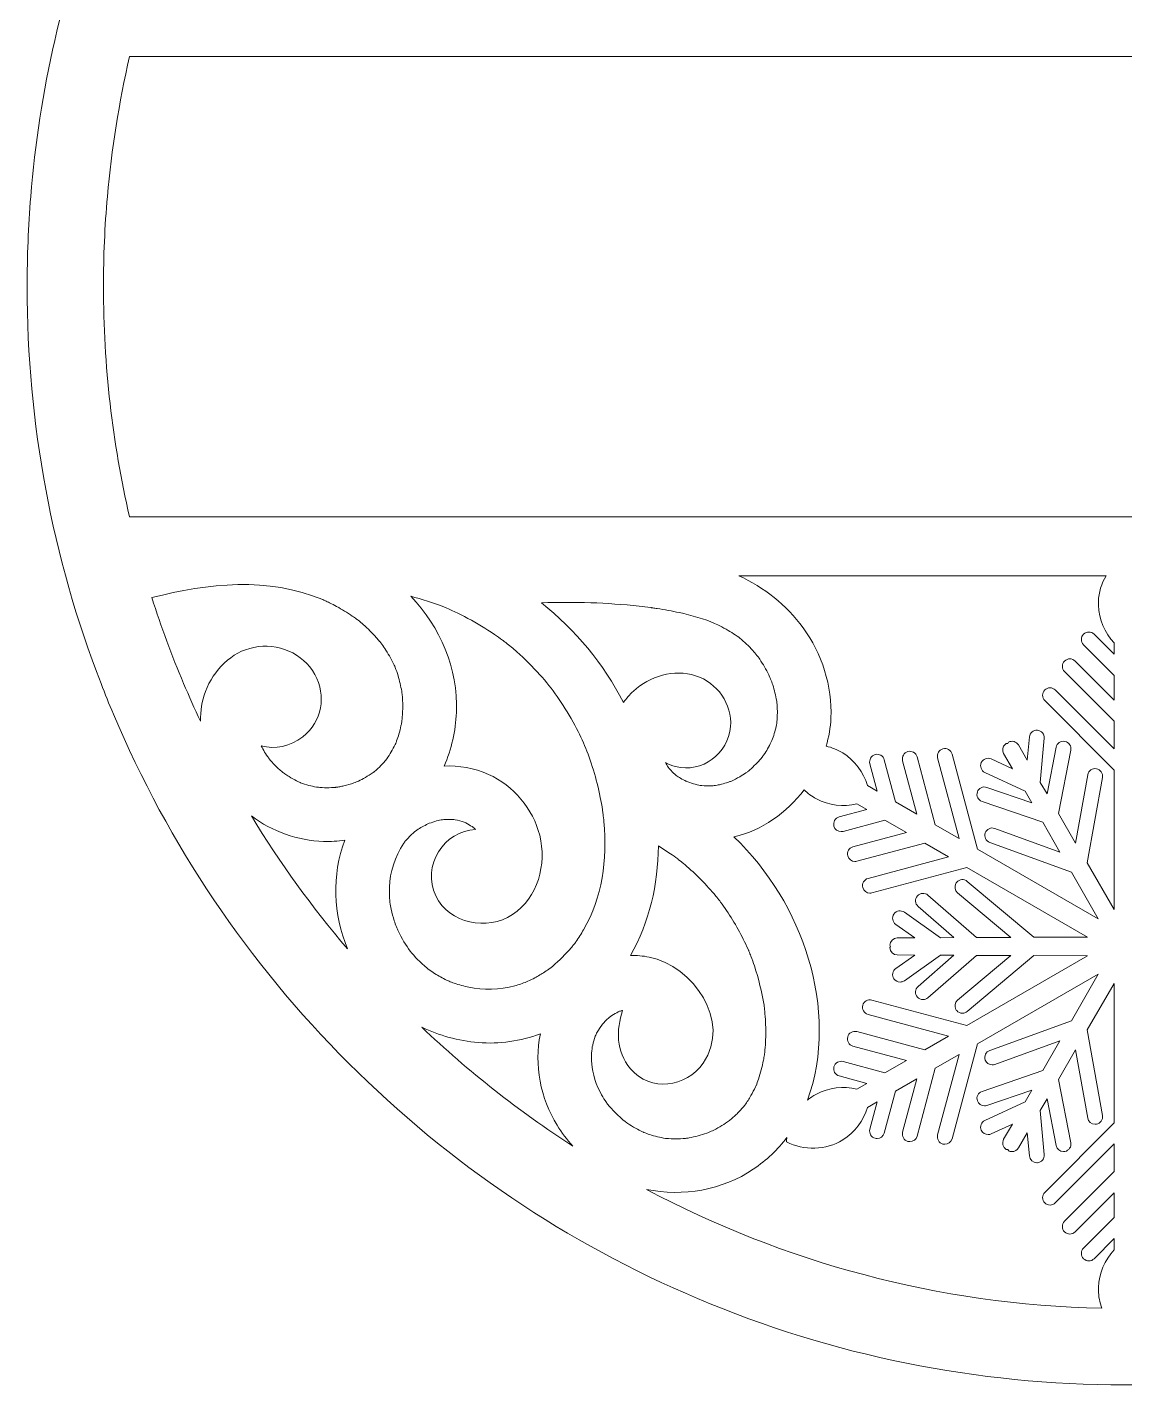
# Model space of a CAD drawing. Extents: x 686 to 834, y -420 to -218.
# Drawn here: x 685.6 to 760, y -420 to -328 of the extents above; entities that cross this region are included whole.
import ezdxf

# ---------------------------------------------------------------- set-up
doc = ezdxf.new("R2010")
doc.units = 0
doc.header["$MEASUREMENT"] = 0
doc.layers.add('Layer 1', color=7, linetype='Continuous', lineweight=0)

msp = doc.modelspace()

# ---------------------------------------------------------------- linework, layer by layer
at = {"layer": 'Layer 1'}
for points, knots in [([(834.198, -339.449), (833.622, -332.3), (832.027, -325.335), (829.434, -318.656), (829.165, -317.96), (828.884, -317.267), (828.592, -316.578), (827.313, -313.554), (825.846, -310.634), (824.195, -307.828), (823.716, -307.014), (823.222, -306.209), (822.713, -305.414), (821.444, -303.435), (820.081, -301.517), (818.626, -299.662), (822.792, -302.693), (829.454, -303.118), (832.538, -298.351), (833.004, -297.635), (832.378, -296.842), (831.641, -296.78), (826.961, -296.404), (824.298, -291.363), (823.151, -287.365), (821.705, -282.358), (821.176, -276.789), (817.512, -272.777), (815.919, -271.032), (813.965, -269.822), (811.838, -268.987), (814.557, -268.632), (817.213, -267.965), (819.702, -266.727), (824.34, -264.426), (828.213, -260.031), (828.415, -254.67), (828.644, -248.739), (824.646, -243.649), (820.036, -240.395), (815.05, -236.869), (809.154, -235.006), (803.96, -231.856), (801.463, -230.34), (799.356, -228.497), (797.409, -226.335), (795.699, -224.422), (793.974, -222.392), (791.687, -221.147), (786.576, -218.366), (780.666, -220.994), (777.314, -225.25), (775.457, -227.614), (774.22, -230.354), (773.135, -233.135), (771.911, -236.285), (770.764, -239.47), (769.589, -242.641), (769.38, -243.204), (769.171, -243.76), (768.963, -244.323), (768.511, -242.655), (767.19, -241.285), (765.451, -240.506), (764.026, -239.866), (762.42, -239.456), (760.883, -239.226), (760.59, -239.182), (760.294, -239.161), (760, -239.155), (759.706, -239.161), (759.41, -239.182), (759.117, -239.226), (757.58, -239.456), (755.974, -239.866), (754.549, -240.506), (752.81, -241.285), (751.489, -242.655), (751.037, -244.323), (750.829, -243.76), (750.62, -243.204), (750.411, -242.641), (749.236, -239.47), (748.089, -236.285), (746.865, -233.135), (745.78, -230.354), (744.543, -227.614), (742.686, -225.25), (739.334, -220.994), (733.424, -218.366), (728.313, -221.147), (726.026, -222.392), (724.301, -224.422), (722.591, -226.335), (720.644, -228.497), (718.537, -230.34), (716.04, -231.856), (710.846, -235.006), (704.95, -236.869), (699.964, -240.395), (695.354, -243.649), (691.356, -248.739), (691.585, -254.67), (691.787, -260.031), (695.66, -264.426), (700.298, -266.727), (702.787, -267.965), (705.443, -268.632), (708.162, -268.987), (706.035, -269.822), (704.081, -271.032), (702.488, -272.777), (698.824, -276.789), (698.295, -282.358), (696.849, -287.365), (695.702, -291.363), (693.039, -296.404), (688.359, -296.78), (687.622, -296.842), (686.996, -297.635), (687.462, -298.351), (690.546, -303.118), (697.208, -302.693), (701.374, -299.662), (699.919, -301.517), (698.556, -303.435), (697.287, -305.414), (696.778, -306.209), (696.284, -307.014), (695.805, -307.828), (694.154, -310.634), (692.687, -313.554), (691.408, -316.578), (691.116, -317.267), (690.835, -317.96), (690.566, -318.656), (687.973, -325.335), (686.378, -332.3), (685.802, -339.449), (685.639, -341.47), (685.556, -343.507), (685.556, -345.556), (685.556, -354.849), (687.24, -363.889), (690.566, -372.457), (690.835, -373.152), (691.116, -373.844), (691.408, -374.534), (695.156, -383.398), (700.524, -391.359), (707.36, -398.196), (714.196, -405.031), (722.157, -410.399), (731.022, -414.149), (740.202, -418.03), (749.951, -420), (760, -420), (770.049, -420), (779.798, -418.03), (788.978, -414.149), (797.843, -410.399), (805.804, -405.031), (812.64, -398.196), (819.476, -391.359), (824.844, -383.398), (828.592, -374.534), (828.884, -373.844), (829.165, -373.152), (829.434, -372.457), (832.76, -363.889), (834.444, -354.849), (834.444, -345.556), (834.444, -343.507), (834.361, -341.47), (834.198, -339.449)], [0, 0, 0, 0, 1, 1, 1, 2, 2, 2, 3, 3, 3, 4, 4, 4, 5, 5, 5, 6, 6, 6, 7, 7, 7, 8, 8, 8, 9, 9, 9, 10, 10, 10, 11, 11, 11, 12, 12, 12, 13, 13, 13, 14, 14, 14, 15, 15, 15, 16, 16, 16, 17, 17, 17, 18, 18, 18, 19, 19, 19, 20, 20, 20, 21, 21, 21, 22, 22, 22, 23, 23, 23, 24, 24, 24, 25, 25, 25, 26, 26, 26, 27, 27, 27, 28, 28, 28, 29, 29, 29, 30, 30, 30, 31, 31, 31, 32, 32, 32, 33, 33, 33, 34, 34, 34, 35, 35, 35, 36, 36, 36, 37, 37, 37, 38, 38, 38, 39, 39, 39, 40, 40, 40, 41, 41, 41, 42, 42, 42, 43, 43, 43, 44, 44, 44, 45, 45, 45, 46, 46, 46, 47, 47, 47, 48, 48, 48, 49, 49, 49, 50, 50, 50, 51, 51, 51, 52, 52, 52, 53, 53, 53, 54, 54, 54, 55, 55, 55, 56, 56, 56, 57, 57, 57, 58, 58, 58, 58]), ([(827.497, -361.151), (827.497, -361.151), (814.692, -361.151), (814.692, -361.151), (814.692, -361.151), (760, -361.151), (760, -361.151), (760, -361.151), (705.308, -361.151), (705.308, -361.151), (705.308, -361.151), (692.503, -361.151), (692.503, -361.151), (691.344, -356.137), (690.73, -350.917), (690.73, -345.556), (690.73, -343.499), (690.821, -341.462), (690.997, -339.449), (691.28, -336.218), (691.789, -333.051), (692.502, -329.962), (692.502, -329.962), (705.308, -329.962), (705.308, -329.962), (705.308, -329.962), (760, -329.962), (760, -329.962), (760, -329.962), (814.692, -329.962), (814.692, -329.962), (814.692, -329.962), (827.498, -329.962), (827.498, -329.962), (828.211, -333.051), (828.72, -336.218), (829.003, -339.449), (829.179, -341.462), (829.27, -343.499), (829.27, -345.556), (829.27, -350.917), (828.656, -356.137), (827.497, -361.151)], [0, 0, 0, 0, 1, 1, 1, 2, 2, 2, 3, 3, 3, 4, 4, 4, 5, 5, 5, 6, 6, 6, 7, 7, 7, 8, 8, 8, 9, 9, 9, 10, 10, 10, 11, 11, 11, 12, 12, 12, 13, 13, 13, 14, 14, 14, 14]), ([(709.759, -377.793), (709.626, -377.942), (709.485, -378.084), (709.339, -378.22), (709.249, -378.304), (709.156, -378.386), (709.06, -378.464), (709.049, -378.472), (709.036, -378.481), (709.018, -378.494), (708.847, -378.612), (708.673, -378.725), (708.493, -378.828), (708.339, -378.917), (708.18, -378.996), (708.021, -379.076), (708, -379.087), (707.93, -379.115), (707.887, -379.133), (707.83, -379.154), (707.773, -379.176), (707.716, -379.195), (707.491, -379.273), (707.263, -379.339), (707.032, -379.394), (706.945, -379.414), (706.858, -379.432), (706.771, -379.451), (706.767, -379.452), (706.727, -379.46), (706.687, -379.468), (706.619, -379.476), (706.49, -379.494), (706.463, -379.497), (706.375, -379.504), (706.286, -379.51), (706.197, -379.514), (705.99, -379.523), (705.782, -379.522), (705.575, -379.513), (705.457, -379.507), (705.339, -379.498), (705.221, -379.487), (705.221, -379.487), (705.221, -379.487), (705.22, -379.487), (705.209, -379.484), (705.195, -379.481), (705.177, -379.478), (705.004, -379.442), (704.832, -379.407), (704.661, -379.361), (704.469, -379.31), (704.282, -379.248), (704.096, -379.181), (704.09, -379.179), (704.053, -379.164), (704.017, -379.149), (703.957, -379.119), (703.856, -379.071), (703.834, -379.06), (703.658, -378.97), (703.485, -378.874), (703.317, -378.77), (703.221, -378.71), (703.13, -378.644), (703.034, -378.584), (703.029, -378.581), (702.977, -378.544), (702.938, -378.517), (702.905, -378.491), (702.868, -378.462), (702.864, -378.458), (702.778, -378.384), (702.692, -378.311), (702.609, -378.234), (702.485, -378.119), (702.365, -377.999), (702.249, -377.876), (702.203, -377.827), (701.922, -377.484), (701.944, -377.526), (701.845, -377.388), (701.75, -377.246), (701.662, -377.101), (701.578, -376.965), (701.503, -376.824), (701.428, -376.684), (702.378, -376.929), (703.391, -376.733), (704.252, -376.064), (705.562, -375.046), (705.86, -373.287), (705.062, -371.843), (704.253, -370.382), (702.541, -369.689), (700.937, -370.006), (699.385, -370.312), (698.198, -371.553), (697.653, -372.99), (697.405, -373.646), (697.301, -374.327), (697.311, -375.009), (696.914, -374.167), (696.531, -373.317), (696.168, -372.457), (695.364, -370.559), (694.645, -368.617), (694.011, -366.637), (697.85, -365.659), (701.883, -365.211), (705.615, -366.773), (705.638, -366.784), (705.699, -366.812), (705.749, -366.836), (705.857, -366.887), (705.965, -366.937), (706.072, -366.989), (706.232, -367.068), (706.391, -367.15), (706.547, -367.236), (706.911, -367.434), (707.266, -367.651), (707.608, -367.885), (707.706, -367.951), (707.801, -368.021), (707.898, -368.089), (707.913, -368.1), (707.961, -368.137), (707.998, -368.166), (708.119, -368.264), (708.239, -368.364), (708.355, -368.467), (708.664, -368.738), (708.956, -369.028), (709.231, -369.334), (709.309, -369.421), (709.384, -369.511), (709.461, -369.6), (709.463, -369.602), (709.513, -369.664), (709.546, -369.704), (709.595, -369.774), (709.762, -370.006), (709.81, -370.078), (710.032, -370.41), (710.233, -370.757), (710.407, -371.116), (710.441, -371.187), (710.473, -371.259), (710.505, -371.33), (710.509, -371.342), (710.513, -371.355), (710.519, -371.372), (710.585, -371.556), (710.652, -371.739), (710.709, -371.926), (710.814, -372.274), (710.898, -372.628), (710.961, -372.985), (710.973, -373.055), (710.983, -373.14), (710.987, -373.182), (710.992, -373.232), (710.997, -373.281), (711.001, -373.331), (711.017, -373.526), (711.027, -373.72), (711.029, -373.915), (711.034, -374.278), (711.007, -374.635), (710.977, -374.995), (710.977, -374.999), (710.977, -375.002), (710.976, -375.005), (710.972, -375.025), (710.966, -375.049), (710.958, -375.084), (710.941, -375.165), (710.927, -375.246), (710.91, -375.327), (710.87, -375.515), (710.823, -375.702), (710.769, -375.886), (710.723, -376.044), (710.669, -376.198), (710.616, -376.354), (710.605, -376.387), (710.596, -376.413), (710.589, -376.436), (710.564, -376.49), (710.54, -376.543), (710.514, -376.597), (710.352, -376.934), (710.16, -377.252), (709.948, -377.559), (709.948, -377.553), (709.809, -377.736), (709.759, -377.793)], [0, 0, 0, 0, 1, 1, 1, 2, 2, 2, 3, 3, 3, 4, 4, 4, 5, 5, 5, 6, 6, 6, 7, 7, 7, 8, 8, 8, 9, 9, 9, 10, 10, 10, 11, 11, 11, 12, 12, 12, 13, 13, 13, 14, 14, 14, 15, 15, 15, 16, 16, 16, 17, 17, 17, 18, 18, 18, 19, 19, 19, 20, 20, 20, 21, 21, 21, 22, 22, 22, 23, 23, 23, 24, 24, 24, 25, 25, 25, 26, 26, 26, 27, 27, 27, 28, 28, 28, 29, 29, 29, 30, 30, 30, 31, 31, 31, 32, 32, 32, 33, 33, 33, 34, 34, 34, 35, 35, 35, 36, 36, 36, 37, 37, 37, 38, 38, 38, 39, 39, 39, 40, 40, 40, 41, 41, 41, 42, 42, 42, 43, 43, 43, 44, 44, 44, 45, 45, 45, 46, 46, 46, 47, 47, 47, 48, 48, 48, 49, 49, 49, 50, 50, 50, 51, 51, 51, 52, 52, 52, 53, 53, 53, 54, 54, 54, 55, 55, 55, 56, 56, 56, 57, 57, 57, 58, 58, 58, 59, 59, 59, 60, 60, 60, 61, 61, 61, 62, 62, 62, 63, 63, 63, 64, 64, 64, 65, 65, 65, 66, 66, 66, 66]), ([(759.282, -370.479), (759.282, -370.479), (757.917, -369.113), (757.917, -369.113), (757.72, -368.916), (757.4, -368.916), (757.202, -369.113), (757.004, -369.311), (757.004, -369.632), (757.202, -369.829), (757.202, -369.829), (759.282, -371.91), (759.282, -371.91), (759.282, -371.91), (759.282, -373.588), (759.282, -373.588), (759.282, -373.588), (756.629, -370.934), (756.629, -370.934), (756.431, -370.736), (756.111, -370.736), (755.913, -370.934), (755.716, -371.132), (755.716, -371.452), (755.913, -371.65), (755.913, -371.65), (759.282, -375.019), (759.282, -375.019), (759.282, -375.019), (759.282, -376.893), (759.282, -376.893), (759.282, -376.893), (755.284, -372.895), (755.284, -372.895), (755.086, -372.698), (754.766, -372.698), (754.568, -372.895), (754.371, -373.093), (754.371, -373.413), (754.568, -373.611), (754.568, -373.611), (759.282, -378.324), (759.282, -378.324), (759.282, -378.324), (759.282, -387.767), (759.282, -387.767), (759.282, -387.767), (757.447, -384.619), (757.447, -384.619), (757.447, -384.619), (758.478, -378.818), (758.478, -378.818), (758.527, -378.543), (758.344, -378.28), (758.068, -378.232), (757.793, -378.183), (757.531, -378.366), (757.482, -378.641), (757.482, -378.641), (756.66, -383.269), (756.66, -383.269), (756.66, -383.269), (755.491, -381.264), (755.491, -381.264), (755.491, -381.264), (756.333, -376.978), (756.333, -376.978), (756.387, -376.704), (756.208, -376.438), (755.935, -376.384), (755.66, -376.33), (755.394, -376.509), (755.341, -376.783), (755.341, -376.783), (754.72, -379.941), (754.72, -379.941), (754.72, -379.941), (754.267, -379.166), (754.267, -379.166), (754.267, -379.166), (754.534, -376.169), (754.534, -376.169), (754.559, -375.891), (754.353, -375.645), (754.075, -375.62), (753.796, -375.596), (753.551, -375.801), (753.526, -376.08), (753.526, -376.08), (753.386, -377.654), (753.386, -377.654), (753.386, -377.654), (752.786, -376.625), (752.786, -376.625), (752.647, -376.387), (752.343, -376.305), (752.102, -376.439), (752.102, -376.439), (752.055, -376.521), (752.055, -376.521), (752.055, -376.521), (751.961, -376.521), (751.961, -376.521), (751.932, -376.538), (751.905, -376.559), (751.88, -376.581), (751.708, -376.737), (751.661, -376.996), (751.781, -377.206), (751.781, -377.206), (752.372, -378.239), (752.372, -378.239), (752.372, -378.239), (750.938, -377.574), (750.938, -377.574), (750.684, -377.456), (750.384, -377.566), (750.266, -377.819), (750.149, -378.073), (750.259, -378.374), (750.512, -378.491), (750.512, -378.491), (753.24, -379.758), (753.24, -379.758), (753.24, -379.758), (753.686, -380.538), (753.686, -380.538), (753.686, -380.538), (750.64, -379.496), (750.64, -379.496), (750.376, -379.406), (750.088, -379.547), (749.998, -379.811), (749.908, -380.076), (750.049, -380.364), (750.313, -380.454), (750.313, -380.454), (754.446, -381.867), (754.446, -381.867), (754.446, -381.867), (755.597, -383.882), (755.597, -383.882), (755.597, -383.882), (751.179, -382.28), (751.179, -382.28), (750.916, -382.185), (750.626, -382.32), (750.531, -382.583), (750.436, -382.846), (750.571, -383.136), (750.834, -383.231), (750.834, -383.231), (756.373, -385.24), (756.373, -385.24), (756.373, -385.24), (758.182, -388.402), (758.182, -388.402), (758.182, -388.402), (750.005, -383.681), (750.005, -383.681), (750.005, -383.681), (748.279, -377.242), (748.279, -377.242), (748.207, -376.972), (747.93, -376.812), (747.659, -376.884), (747.39, -376.956), (747.229, -377.234), (747.301, -377.504), (747.301, -377.504), (748.765, -382.966), (748.765, -382.966), (748.765, -382.966), (747.142, -382.028), (747.142, -382.028), (747.142, -382.028), (745.908, -377.426), (745.908, -377.426), (745.836, -377.156), (745.559, -376.996), (745.289, -377.068), (745.019, -377.14), (744.858, -377.418), (744.931, -377.688), (744.931, -377.688), (745.903, -381.313), (745.903, -381.313), (745.903, -381.313), (744.449, -380.474), (744.449, -380.474), (744.449, -380.474), (743.688, -377.631), (743.688, -377.631), (743.615, -377.362), (743.338, -377.201), (743.068, -377.274), (742.798, -377.346), (742.637, -377.624), (742.71, -377.893), (742.71, -377.893), (743.21, -379.758), (743.21, -379.758), (743.21, -379.758), (742.542, -379.373), (742.542, -379.373), (742.27, -378.471), (741.683, -377.672), (740.87, -377.165), (740.517, -376.946), (740.134, -376.794), (739.738, -376.704), (739.921, -376.079), (740.036, -375.436), (740.069, -374.788), (740.18, -372.649), (739.443, -370.405), (738.183, -368.686), (737.024, -367.106), (735.539, -365.95), (733.812, -365.149), (733.812, -365.149), (758.722, -365.149), (758.722, -365.149), (758.416, -365.681), (758.23, -366.282), (758.207, -366.904), (758.204, -366.987), (758.204, -367.072), (758.207, -367.156), (758.239, -368.113), (758.637, -369.022), (759.282, -369.708), (759.282, -369.708), (759.282, -370.479), (759.282, -370.479)], [0, 0, 0, 0, 1, 1, 1, 2, 2, 2, 3, 3, 3, 4, 4, 4, 5, 5, 5, 6, 6, 6, 7, 7, 7, 8, 8, 8, 9, 9, 9, 10, 10, 10, 11, 11, 11, 12, 12, 12, 13, 13, 13, 14, 14, 14, 15, 15, 15, 16, 16, 16, 17, 17, 17, 18, 18, 18, 19, 19, 19, 20, 20, 20, 21, 21, 21, 22, 22, 22, 23, 23, 23, 24, 24, 24, 25, 25, 25, 26, 26, 26, 27, 27, 27, 28, 28, 28, 29, 29, 29, 30, 30, 30, 31, 31, 31, 32, 32, 32, 33, 33, 33, 34, 34, 34, 35, 35, 35, 36, 36, 36, 37, 37, 37, 38, 38, 38, 39, 39, 39, 40, 40, 40, 41, 41, 41, 42, 42, 42, 43, 43, 43, 44, 44, 44, 45, 45, 45, 46, 46, 46, 47, 47, 47, 48, 48, 48, 49, 49, 49, 50, 50, 50, 51, 51, 51, 52, 52, 52, 53, 53, 53, 54, 54, 54, 55, 55, 55, 56, 56, 56, 57, 57, 57, 58, 58, 58, 59, 59, 59, 60, 60, 60, 61, 61, 61, 62, 62, 62, 63, 63, 63, 64, 64, 64, 65, 65, 65, 66, 66, 66, 67, 67, 67, 68, 68, 68, 69, 69, 69, 70, 70, 70, 71, 71, 71, 72, 72, 72, 73, 73, 73, 74, 74, 74, 75, 75, 75, 76, 76, 76, 77, 77, 77, 78, 78, 78, 78]), ([(722.765, -389.968), (722.739, -390.005), (722.637, -390.141), (722.614, -390.174), (722.561, -390.239), (722.509, -390.304), (722.455, -390.368), (722.072, -390.819), (721.648, -391.218), (721.207, -391.611), (721.166, -391.647), (721.139, -391.672), (721.117, -391.692), (721.093, -391.708), (721.064, -391.728), (721.021, -391.758), (720.901, -391.841), (720.782, -391.926), (720.66, -392.006), (720.44, -392.15), (720.215, -392.285), (719.983, -392.41), (719.829, -392.493), (719.671, -392.568), (719.514, -392.645), (719.498, -392.653), (719.457, -392.67), (719.42, -392.685), (719.158, -392.786), (718.892, -392.875), (718.622, -392.949), (717.606, -393.226), (716.468, -393.254), (715.513, -393.047), (715.178, -392.975), (714.847, -392.883), (714.522, -392.772), (714.403, -392.731), (714.284, -392.688), (714.166, -392.641), (714.132, -392.624), (714.024, -392.575), (714.006, -392.566), (713.729, -392.42), (713.453, -392.279), (713.188, -392.113), (713.057, -392.03), (712.93, -391.943), (712.803, -391.854), (712.772, -391.832), (712.753, -391.819), (712.741, -391.812), (712.723, -391.796), (712.702, -391.779), (712.678, -391.757), (711.698, -390.913), (711.278, -390.364), (710.695, -389.179), (710.671, -389.131), (710.653, -389.095), (710.639, -389.068), (710.63, -389.041), (710.617, -389.005), (710.6, -388.957), (710.549, -388.817), (710.499, -388.678), (710.454, -388.536), (710.373, -388.281), (710.303, -388.022), (710.246, -387.761), (710.211, -387.604), (710.181, -387.445), (710.157, -387.285), (710.155, -387.259), (710.153, -387.227), (710.15, -387.188), (710.131, -386.876), (710.115, -386.567), (710.126, -386.254), (710.159, -385.244), (710.473, -384.239), (711.109, -383.271), (711.156, -383.201), (711.174, -383.168), (711.179, -383.155), (711.193, -383.144), (711.224, -383.115), (711.287, -383.049), (711.371, -382.96), (711.451, -382.869), (711.538, -382.783), (711.66, -382.662), (711.787, -382.545), (711.921, -382.437), (711.941, -382.425), (711.964, -382.411), (711.992, -382.393), (712.235, -382.245), (712.471, -382.099), (712.726, -381.974), (712.763, -381.957), (712.804, -381.939), (712.821, -381.933), (712.99, -381.877), (713.156, -381.821), (713.328, -381.776), (713.462, -381.742), (713.597, -381.712), (713.733, -381.689), (713.778, -381.685), (713.859, -381.677), (713.887, -381.678), (714.06, -381.681), (714.24, -381.68), (714.413, -381.677), (714.443, -381.676), (714.532, -381.685), (714.574, -381.689), (714.788, -381.729), (715, -381.787), (715.205, -381.859), (715.242, -381.875), (715.288, -381.894), (715.308, -381.906), (715.452, -381.991), (715.597, -382.076), (715.741, -382.16), (715.779, -382.183), (715.806, -382.197), (715.824, -382.206), (715.84, -382.224), (715.864, -382.249), (715.901, -382.285), (715.924, -382.307), (715.948, -382.329), (715.971, -382.351), (713.852, -382.417), (712.279, -384.815), (713.269, -386.855), (714.186, -388.744), (716.773, -389.246), (718.466, -388.126), (720.215, -386.968), (720.797, -384.709), (720.316, -382.745), (719.879, -380.958), (718.516, -379.367), (716.846, -378.618), (715.867, -378.179), (714.842, -378.005), (713.834, -378.054), (714.339, -376.915), (714.614, -375.672), (714.667, -374.416), (714.795, -371.407), (713.567, -368.644), (711.576, -366.541), (712.332, -366.736), (713.077, -366.975), (713.805, -367.262), (714.267, -367.444), (714.821, -367.704), (715.451, -368.04), (716.069, -368.371), (716.669, -368.735), (717.248, -369.13), (717.432, -369.256), (717.614, -369.385), (717.794, -369.517), (717.825, -369.54), (717.975, -369.654), (718.014, -369.683), (718.27, -369.885), (718.52, -370.095), (718.764, -370.311), (719.314, -370.796), (719.835, -371.312), (720.325, -371.858), (721.18, -372.812), (721.877, -373.801), (722.576, -375.069), (723.236, -376.265), (723.562, -377.037), (723.957, -378.323), (724.144, -378.932), (724.302, -379.55), (724.428, -380.175), (724.485, -380.456), (724.533, -380.738), (724.578, -381.021), (724.583, -381.065), (724.611, -381.26), (724.616, -381.303), (724.636, -381.475), (724.653, -381.647), (724.667, -381.819), (724.887, -384.444), (724.577, -386.939), (723.291, -389.149), (723.127, -389.43), (722.952, -389.703), (722.765, -389.968)], [0, 0, 0, 0, 1, 1, 1, 2, 2, 2, 3, 3, 3, 4, 4, 4, 5, 5, 5, 6, 6, 6, 7, 7, 7, 8, 8, 8, 9, 9, 9, 10, 10, 10, 11, 11, 11, 12, 12, 12, 13, 13, 13, 14, 14, 14, 15, 15, 15, 16, 16, 16, 17, 17, 17, 18, 18, 18, 19, 19, 19, 20, 20, 20, 21, 21, 21, 22, 22, 22, 23, 23, 23, 24, 24, 24, 25, 25, 25, 26, 26, 26, 27, 27, 27, 28, 28, 28, 29, 29, 29, 30, 30, 30, 31, 31, 31, 32, 32, 32, 33, 33, 33, 34, 34, 34, 35, 35, 35, 36, 36, 36, 37, 37, 37, 38, 38, 38, 39, 39, 39, 40, 40, 40, 41, 41, 41, 42, 42, 42, 43, 43, 43, 44, 44, 44, 45, 45, 45, 46, 46, 46, 47, 47, 47, 48, 48, 48, 49, 49, 49, 50, 50, 50, 51, 51, 51, 52, 52, 52, 53, 53, 53, 54, 54, 54, 55, 55, 55, 56, 56, 56, 57, 57, 57, 58, 58, 58, 59, 59, 59, 60, 60, 60, 61, 61, 61, 62, 62, 62, 63, 63, 63, 64, 64, 64, 65, 65, 65, 66, 66, 66, 67, 67, 67, 67]), ([(735.977, -372.152), (736.027, -372.285), (736.076, -372.419), (736.12, -372.555), (736.235, -372.913), (736.318, -373.276), (736.388, -373.644), (736.39, -373.656), (736.392, -373.664), (736.393, -373.673), (736.401, -373.758), (736.41, -373.843), (736.416, -373.928), (736.428, -374.099), (736.434, -374.272), (736.433, -374.444), (736.433, -374.645), (736.418, -374.845), (736.406, -375.046), (736.405, -375.063), (736.404, -375.076), (736.403, -375.088), (736.394, -375.141), (736.386, -375.194), (736.376, -375.247), (736.312, -375.578), (736.216, -375.898), (736.107, -376.216), (736.137, -376.12), (735.999, -376.469), (735.957, -376.55), (735.88, -376.699), (735.798, -376.845), (735.711, -376.989), (735.623, -377.132), (735.529, -377.27), (735.434, -377.409), (735.428, -377.416), (735.424, -377.423), (735.42, -377.429), (735.364, -377.497), (735.307, -377.566), (735.248, -377.632), (735.007, -377.905), (734.743, -378.153), (734.466, -378.391), (734.46, -378.396), (734.456, -378.4), (734.45, -378.405), (734.401, -378.44), (734.352, -378.476), (734.302, -378.51), (734.164, -378.604), (734.024, -378.694), (733.88, -378.778), (733.697, -378.885), (733.509, -378.981), (733.317, -379.072), (733.248, -379.097), (733.18, -379.122), (733.111, -379.145), (732.955, -379.198), (732.796, -379.245), (732.636, -379.285), (732.595, -379.295), (732.436, -379.331), (732.342, -379.353), (732.281, -379.36), (732.167, -379.377), (732.145, -379.379), (732.062, -379.385), (731.979, -379.39), (731.897, -379.393), (731.702, -379.399), (731.508, -379.388), (731.314, -379.379), (731.293, -379.378), (731.277, -379.378), (731.265, -379.378), (731.215, -379.368), (731.165, -379.359), (731.115, -379.348), (730.945, -379.313), (730.777, -379.27), (730.61, -379.218), (730.524, -379.192), (730.143, -379.028), (730.263, -379.092), (730.126, -379.023), (729.99, -378.953), (729.858, -378.874), (729.762, -378.816), (729.668, -378.753), (729.575, -378.69), (729.451, -378.586), (729.333, -378.475), (729.221, -378.358), (729.208, -378.344), (729.121, -378.246), (729.079, -378.201), (729.055, -378.168), (729.029, -378.133), (729.026, -378.129), (728.962, -378.023), (728.901, -377.918), (728.841, -377.811), (729.053, -377.928), (729.28, -378.021), (729.521, -378.082), (731.336, -378.548), (733.107, -377.208), (733.257, -375.38), (733.384, -373.834), (732.348, -372.403), (730.893, -371.928), (729.423, -371.448), (727.784, -371.965), (726.67, -372.982), (726.415, -373.215), (726.192, -373.471), (725.997, -373.744), (725.996, -373.741), (725.995, -373.738), (725.993, -373.735), (724.648, -371.114), (722.731, -368.819), (720.441, -366.991), (721.551, -366.946), (722.663, -366.942), (723.774, -366.98), (724.871, -367.018), (725.967, -367.097), (727.059, -367.216), (727.322, -367.245), (727.586, -367.276), (727.849, -367.31), (727.871, -367.312), (727.89, -367.315), (727.906, -367.317), (727.923, -367.32), (727.946, -367.323), (727.98, -367.328), (728.081, -367.343), (728.182, -367.357), (728.283, -367.373), (728.787, -367.451), (729.289, -367.541), (729.787, -367.652), (730.58, -367.827), (731.537, -368.095), (732.177, -368.378), (732.408, -368.48), (732.902, -368.736), (733.217, -368.926), (733.382, -369.025), (733.541, -369.135), (733.703, -369.24), (733.76, -369.277), (733.79, -369.294), (733.804, -369.301), (733.817, -369.314), (733.843, -369.337), (733.888, -369.376), (734.199, -369.64), (734.495, -369.917), (734.769, -370.22), (734.866, -370.327), (734.96, -370.437), (735.051, -370.549), (735.043, -370.544), (735.202, -370.759), (735.237, -370.811), (735.465, -371.148), (735.67, -371.5), (735.849, -371.865), (735.881, -371.931), (735.993, -372.201), (735.977, -372.152)], [0, 0, 0, 0, 1, 1, 1, 2, 2, 2, 3, 3, 3, 4, 4, 4, 5, 5, 5, 6, 6, 6, 7, 7, 7, 8, 8, 8, 9, 9, 9, 10, 10, 10, 11, 11, 11, 12, 12, 12, 13, 13, 13, 14, 14, 14, 15, 15, 15, 16, 16, 16, 17, 17, 17, 18, 18, 18, 19, 19, 19, 20, 20, 20, 21, 21, 21, 22, 22, 22, 23, 23, 23, 24, 24, 24, 25, 25, 25, 26, 26, 26, 27, 27, 27, 28, 28, 28, 29, 29, 29, 30, 30, 30, 31, 31, 31, 32, 32, 32, 33, 33, 33, 34, 34, 34, 35, 35, 35, 36, 36, 36, 37, 37, 37, 38, 38, 38, 39, 39, 39, 40, 40, 40, 41, 41, 41, 42, 42, 42, 43, 43, 43, 44, 44, 44, 45, 45, 45, 46, 46, 46, 47, 47, 47, 48, 48, 48, 49, 49, 49, 50, 50, 50, 51, 51, 51, 52, 52, 52, 53, 53, 53, 54, 54, 54, 55, 55, 55, 56, 56, 56, 57, 57, 57, 58, 58, 58, 59, 59, 59, 59]), ([(740.27, -382.121), (740.33, -382.347), (740.534, -382.496), (740.758, -382.496), (740.801, -382.496), (740.845, -382.49), (740.889, -382.479), (740.889, -382.479), (743.731, -381.717), (743.731, -381.717), (743.731, -381.717), (745.185, -382.556), (745.185, -382.556), (745.185, -382.556), (741.559, -383.528), (741.559, -383.528), (741.29, -383.6), (741.13, -383.877), (741.202, -384.147), (741.262, -384.373), (741.467, -384.522), (741.69, -384.522), (741.733, -384.522), (741.777, -384.517), (741.821, -384.505), (741.821, -384.505), (746.424, -383.272), (746.424, -383.272), (746.424, -383.272), (748.047, -384.209), (748.047, -384.209), (748.047, -384.209), (742.586, -385.672), (742.586, -385.672), (742.315, -385.745), (742.155, -386.022), (742.228, -386.292), (742.288, -386.518), (742.493, -386.667), (742.716, -386.667), (742.76, -386.667), (742.804, -386.662), (742.848, -386.65), (742.848, -386.65), (749.287, -384.925), (749.287, -384.925), (749.287, -384.925), (757.464, -389.646), (757.464, -389.646), (757.464, -389.646), (753.82, -389.661), (753.82, -389.661), (753.82, -389.661), (749.312, -385.868), (749.312, -385.868), (749.098, -385.688), (748.778, -385.715), (748.599, -385.93), (748.576, -385.956), (748.557, -385.985), (748.541, -386.014), (748.429, -386.221), (748.473, -386.485), (748.66, -386.642), (748.66, -386.642), (752.256, -389.668), (752.256, -389.668), (752.256, -389.668), (749.937, -389.678), (749.937, -389.678), (749.937, -389.678), (746.646, -386.805), (746.646, -386.805), (746.435, -386.621), (746.116, -386.643), (745.932, -386.854), (745.748, -387.064), (745.77, -387.384), (745.981, -387.568), (745.981, -387.568), (748.406, -389.685), (748.406, -389.685), (748.406, -389.685), (747.507, -389.688), (747.507, -389.688), (747.507, -389.688), (745.046, -387.959), (745.046, -387.959), (744.817, -387.799), (744.501, -387.853), (744.341, -388.082), (744.18, -388.311), (744.235, -388.627), (744.464, -388.787), (744.464, -388.787), (745.757, -389.696), (745.757, -389.696), (745.757, -389.696), (744.567, -389.701), (744.567, -389.701), (744.291, -389.702), (744.068, -389.924), (744.064, -390.2), (744.064, -390.2), (744.111, -390.281), (744.111, -390.281), (744.111, -390.281), (744.064, -390.363), (744.064, -390.363), (744.068, -390.638), (744.291, -390.86), (744.567, -390.861), (744.567, -390.861), (745.757, -390.867), (745.757, -390.867), (745.757, -390.867), (744.464, -391.775), (744.464, -391.775), (744.235, -391.936), (744.18, -392.251), (744.341, -392.48), (744.439, -392.62), (744.596, -392.695), (744.755, -392.695), (744.855, -392.695), (744.957, -392.666), (745.046, -392.603), (745.046, -392.603), (747.507, -390.874), (747.507, -390.874), (747.507, -390.874), (748.406, -390.878), (748.406, -390.878), (748.406, -390.878), (745.981, -392.995), (745.981, -392.995), (745.77, -393.179), (745.748, -393.498), (745.932, -393.709), (746.032, -393.823), (746.172, -393.882), (746.313, -393.882), (746.432, -393.882), (746.55, -393.841), (746.646, -393.757), (746.646, -393.757), (749.937, -390.885), (749.937, -390.885), (749.937, -390.885), (752.256, -390.894), (752.256, -390.894), (752.256, -390.894), (748.66, -393.92), (748.66, -393.92), (748.473, -394.078), (748.429, -394.342), (748.541, -394.548), (748.557, -394.578), (748.576, -394.606), (748.599, -394.633), (748.699, -394.752), (748.842, -394.813), (748.986, -394.813), (749.101, -394.813), (749.217, -394.774), (749.312, -394.694), (749.312, -394.694), (753.821, -390.901), (753.821, -390.901), (753.821, -390.901), (757.464, -390.917), (757.464, -390.917), (757.464, -390.917), (749.287, -395.638), (749.287, -395.638), (749.287, -395.638), (742.848, -393.913), (742.848, -393.913), (742.577, -393.84), (742.3, -394), (742.228, -394.27), (742.155, -394.54), (742.315, -394.818), (742.586, -394.89), (742.586, -394.89), (748.047, -396.353), (748.047, -396.353), (748.047, -396.353), (746.424, -397.291), (746.424, -397.291), (746.424, -397.291), (741.821, -396.057), (741.821, -396.057), (741.551, -395.985), (741.274, -396.145), (741.202, -396.415), (741.13, -396.685), (741.29, -396.962), (741.559, -397.035), (741.559, -397.035), (745.185, -398.006), (745.185, -398.006), (745.185, -398.006), (743.731, -398.845), (743.731, -398.845), (743.731, -398.845), (740.889, -398.084), (740.889, -398.084), (740.619, -398.011), (740.342, -398.172), (740.27, -398.442), (740.197, -398.712), (740.357, -398.989), (740.627, -399.061), (740.627, -399.061), (742.492, -399.561), (742.492, -399.561), (742.492, -399.561), (741.825, -399.946), (741.825, -399.946), (740.907, -399.73), (739.921, -399.84), (739.077, -400.291), (738.858, -400.407), (738.656, -400.545), (738.468, -400.701), (739.597, -397.729), (739.474, -394.216), (738.552, -391.142), (737.612, -388.002), (735.846, -385.124), (733.493, -382.855), (735.393, -382.411), (737.061, -381.224), (738.244, -379.659), (738.489, -379.899), (738.768, -380.107), (739.077, -380.272), (739.921, -380.723), (740.907, -380.832), (741.825, -380.616), (741.825, -380.616), (742.492, -381.001), (742.492, -381.001), (742.492, -381.001), (740.627, -381.501), (740.627, -381.501), (740.357, -381.573), (740.197, -381.851), (740.27, -382.121)], [0, 0, 0, 0, 1, 1, 1, 2, 2, 2, 3, 3, 3, 4, 4, 4, 5, 5, 5, 6, 6, 6, 7, 7, 7, 8, 8, 8, 9, 9, 9, 10, 10, 10, 11, 11, 11, 12, 12, 12, 13, 13, 13, 14, 14, 14, 15, 15, 15, 16, 16, 16, 17, 17, 17, 18, 18, 18, 19, 19, 19, 20, 20, 20, 21, 21, 21, 22, 22, 22, 23, 23, 23, 24, 24, 24, 25, 25, 25, 26, 26, 26, 27, 27, 27, 28, 28, 28, 29, 29, 29, 30, 30, 30, 31, 31, 31, 32, 32, 32, 33, 33, 33, 34, 34, 34, 35, 35, 35, 36, 36, 36, 37, 37, 37, 38, 38, 38, 39, 39, 39, 40, 40, 40, 41, 41, 41, 42, 42, 42, 43, 43, 43, 44, 44, 44, 45, 45, 45, 46, 46, 46, 47, 47, 47, 48, 48, 48, 49, 49, 49, 50, 50, 50, 51, 51, 51, 52, 52, 52, 53, 53, 53, 54, 54, 54, 55, 55, 55, 56, 56, 56, 57, 57, 57, 58, 58, 58, 59, 59, 59, 60, 60, 60, 61, 61, 61, 62, 62, 62, 63, 63, 63, 64, 64, 64, 65, 65, 65, 66, 66, 66, 67, 67, 67, 68, 68, 68, 69, 69, 69, 70, 70, 70, 71, 71, 71, 72, 72, 72, 73, 73, 73, 74, 74, 74, 75, 75, 75, 76, 76, 76, 77, 77, 77, 78, 78, 78, 79, 79, 79, 80, 80, 80, 81, 81, 81, 82, 82, 82, 83, 83, 83, 83]), ([(700.767, -381.437), (702.173, -382.49), (703.904, -383.103), (705.664, -383.162), (706.143, -383.178), (706.624, -383.15), (707.103, -383.083), (706.193, -385.431), (706.323, -388.121), (707.287, -390.448), (704.883, -387.63), (702.7, -384.617), (700.767, -381.437)], [0, 0, 0, 0, 1, 1, 1, 2, 2, 2, 3, 3, 3, 4, 4, 4, 4]), ([(727.34, -402.871), (727.161, -402.783), (726.983, -402.695), (726.809, -402.597), (726.635, -402.499), (726.466, -402.394), (726.3, -402.283), (726.242, -402.245), (725.977, -402.04), (725.984, -402.053), (725.658, -401.774), (725.364, -401.473), (725.072, -401.159), (725.041, -401.125), (725.017, -401.099), (724.998, -401.079), (724.942, -401.005), (724.888, -400.928), (724.836, -400.852), (724.723, -400.688), (724.618, -400.519), (724.518, -400.347), (724.148, -399.702), (723.884, -398.879), (723.842, -398.236), (723.807, -397.688), (723.842, -397.271), (723.909, -396.977), (723.956, -396.773), (724.014, -396.57), (724.085, -396.372), (724.101, -396.33), (724.129, -396.26), (724.136, -396.246), (724.188, -396.145), (724.24, -396.045), (724.298, -395.947), (724.343, -395.87), (724.608, -395.524), (724.559, -395.566), (724.694, -395.417), (724.834, -395.277), (724.98, -395.136), (724.984, -395.133), (725.02, -395.102), (725.053, -395.074), (725.108, -395.036), (725.197, -394.972), (725.217, -394.96), (725.356, -394.87), (725.501, -394.789), (725.649, -394.714), (725.689, -394.698), (725.778, -394.66), (725.842, -394.64), (725.875, -394.629), (725.908, -394.622), (725.941, -394.613), (725.514, -395.966), (725.456, -397.359), (726.476, -398.57), (727.815, -400.159), (730.261, -399.848), (731.398, -398.192), (733.361, -395.337), (730.711, -391.611), (727.731, -391.004), (727.314, -390.92), (726.894, -390.883), (726.478, -390.892), (727.761, -388.637), (728.34, -386.075), (728.364, -383.47), (728.643, -383.637), (728.917, -383.811), (729.185, -383.995), (729.353, -384.11), (729.517, -384.229), (729.681, -384.35), (729.661, -384.338), (729.942, -384.556), (729.947, -384.561), (730.016, -384.617), (730.083, -384.674), (730.151, -384.731), (730.916, -385.38), (731.622, -386.097), (732.262, -386.87), (732.35, -386.976), (732.437, -387.084), (732.522, -387.192), (732.537, -387.213), (732.555, -387.238), (732.577, -387.269), (732.714, -387.461), (732.853, -387.652), (732.986, -387.847), (733.267, -388.263), (733.53, -388.691), (733.774, -389.13), (734.019, -389.568), (734.24, -390.018), (734.449, -390.474), (734.466, -390.511), (734.48, -390.541), (734.492, -390.566), (734.496, -390.577), (734.502, -390.591), (734.509, -390.609), (734.553, -390.718), (734.596, -390.828), (734.638, -390.938), (734.723, -391.159), (734.802, -391.381), (734.877, -391.605), (735.168, -392.474), (735.379, -393.362), (735.529, -394.266), (735.534, -394.299), (735.539, -394.33), (735.542, -394.355), (735.555, -394.457), (735.566, -394.558), (735.576, -394.659), (735.602, -394.913), (735.621, -395.168), (735.633, -395.422), (735.655, -395.87), (735.656, -396.32), (735.633, -396.768), (735.621, -397.003), (735.602, -397.238), (735.578, -397.472), (735.572, -397.523), (735.562, -397.6), (735.559, -397.619), (735.538, -397.744), (735.517, -397.87), (735.492, -397.995), (735.406, -398.43), (735.294, -398.86), (735.152, -399.28), (735.101, -399.429), (735.048, -399.578), (734.989, -399.723), (734.987, -399.727), (734.986, -399.729), (734.985, -399.733), (734.977, -399.746), (734.965, -399.769), (734.947, -399.807), (734.849, -400.005), (734.751, -400.202), (734.641, -400.393), (734.515, -400.612), (734.377, -400.824), (734.232, -401.03), (734.231, -401.031), (734.191, -401.082), (734.158, -401.125), (734.112, -401.176), (734.023, -401.28), (734.007, -401.297), (733.848, -401.474), (733.681, -401.643), (733.506, -401.803), (733.418, -401.884), (733.328, -401.961), (733.237, -402.038), (733.224, -402.049), (733.214, -402.058), (733.204, -402.066), (733.198, -402.071), (733.192, -402.075), (733.184, -402.081), (732.845, -402.324), (732.49, -402.541), (732.117, -402.728), (732.005, -402.785), (731.89, -402.841), (731.774, -402.891), (731.745, -402.901), (731.706, -402.914), (731.651, -402.932), (731.453, -402.998), (731.256, -403.064), (731.055, -403.119), (730.853, -403.174), (730.651, -403.216), (730.447, -403.259), (730.404, -403.268), (730.37, -403.275), (730.342, -403.281), (730.244, -403.292), (730.145, -403.3), (730.047, -403.307), (729.81, -403.323), (729.572, -403.329), (729.335, -403.322), (729.267, -403.32), (728.784, -403.276), (728.848, -403.293), (728.485, -403.235), (728.126, -403.146), (727.777, -403.032), (727.643, -402.988), (727.51, -402.94), (727.377, -402.889), (727.367, -402.884), (727.355, -402.878), (727.34, -402.871)], [0, 0, 0, 0, 1, 1, 1, 2, 2, 2, 3, 3, 3, 4, 4, 4, 5, 5, 5, 6, 6, 6, 7, 7, 7, 8, 8, 8, 9, 9, 9, 10, 10, 10, 11, 11, 11, 12, 12, 12, 13, 13, 13, 14, 14, 14, 15, 15, 15, 16, 16, 16, 17, 17, 17, 18, 18, 18, 19, 19, 19, 20, 20, 20, 21, 21, 21, 22, 22, 22, 23, 23, 23, 24, 24, 24, 25, 25, 25, 26, 26, 26, 27, 27, 27, 28, 28, 28, 29, 29, 29, 30, 30, 30, 31, 31, 31, 32, 32, 32, 33, 33, 33, 34, 34, 34, 35, 35, 35, 36, 36, 36, 37, 37, 37, 38, 38, 38, 39, 39, 39, 40, 40, 40, 41, 41, 41, 42, 42, 42, 43, 43, 43, 44, 44, 44, 45, 45, 45, 46, 46, 46, 47, 47, 47, 48, 48, 48, 49, 49, 49, 50, 50, 50, 51, 51, 51, 52, 52, 52, 53, 53, 53, 54, 54, 54, 55, 55, 55, 56, 56, 56, 57, 57, 57, 58, 58, 58, 59, 59, 59, 60, 60, 60, 61, 61, 61, 62, 62, 62, 63, 63, 63, 64, 64, 64, 65, 65, 65, 66, 66, 66, 67, 67, 67, 68, 68, 68, 69, 69, 69, 70, 70, 70, 70]), ([(759.282, -402.238), (759.282, -402.238), (754.568, -406.951), (754.568, -406.951), (754.371, -407.149), (754.371, -407.469), (754.568, -407.667), (754.667, -407.766), (754.797, -407.815), (754.926, -407.815), (755.056, -407.815), (755.185, -407.766), (755.284, -407.667), (755.284, -407.667), (759.282, -403.669), (759.282, -403.669), (759.282, -403.669), (759.282, -405.543), (759.282, -405.543), (759.282, -405.543), (755.913, -408.912), (755.913, -408.912), (755.716, -409.11), (755.716, -409.43), (755.913, -409.628), (756.012, -409.727), (756.141, -409.776), (756.271, -409.776), (756.401, -409.776), (756.53, -409.727), (756.629, -409.628), (756.629, -409.628), (759.282, -406.975), (759.282, -406.975), (759.282, -406.975), (759.282, -408.653), (759.282, -408.653), (759.282, -408.653), (757.202, -410.733), (757.202, -410.733), (757.004, -410.931), (757.004, -411.251), (757.202, -411.449), (757.301, -411.548), (757.43, -411.597), (757.56, -411.597), (757.689, -411.597), (757.819, -411.548), (757.917, -411.449), (757.917, -411.449), (759.282, -410.084), (759.282, -410.084), (759.282, -410.084), (759.282, -410.854), (759.282, -410.854), (758.637, -411.541), (758.239, -412.449), (758.207, -413.407), (758.205, -413.467), (758.204, -413.527), (758.205, -413.587), (758.213, -414.007), (758.295, -414.419), (758.438, -414.807), (747.304, -414.559), (736.81, -411.672), (727.558, -406.747), (730.023, -407.277), (732.704, -406.791), (734.804, -405.382), (735.715, -404.77), (736.469, -404.041), (737.083, -403.228), (737.069, -403.328), (737.058, -403.429), (737.051, -403.53), (738.247, -404.126), (739.722, -404.111), (740.87, -403.397), (741.683, -402.891), (742.27, -402.092), (742.542, -401.189), (742.542, -401.189), (743.21, -400.804), (743.21, -400.804), (743.21, -400.804), (742.71, -402.669), (742.71, -402.669), (742.637, -402.939), (742.798, -403.216), (743.068, -403.288), (743.111, -403.3), (743.155, -403.306), (743.199, -403.306), (743.422, -403.306), (743.627, -403.157), (743.688, -402.93), (743.688, -402.93), (744.449, -400.089), (744.449, -400.089), (744.449, -400.089), (745.903, -399.249), (745.903, -399.249), (745.903, -399.249), (744.931, -402.874), (744.931, -402.874), (744.858, -403.144), (745.019, -403.422), (745.289, -403.494), (745.333, -403.506), (745.377, -403.511), (745.42, -403.511), (745.644, -403.511), (745.848, -403.363), (745.908, -403.136), (745.908, -403.136), (747.142, -398.534), (747.142, -398.534), (747.142, -398.534), (748.765, -397.597), (748.765, -397.597), (748.765, -397.597), (747.301, -403.058), (747.301, -403.058), (747.229, -403.328), (747.39, -403.605), (747.659, -403.678), (747.703, -403.69), (747.747, -403.695), (747.791, -403.695), (748.014, -403.695), (748.218, -403.547), (748.279, -403.32), (748.279, -403.32), (750.005, -396.881), (750.005, -396.881), (750.005, -396.881), (758.182, -392.16), (758.182, -392.16), (758.182, -392.16), (756.373, -395.323), (756.373, -395.323), (756.373, -395.323), (750.834, -397.331), (750.834, -397.331), (750.571, -397.426), (750.436, -397.716), (750.531, -397.979), (750.605, -398.185), (750.799, -398.313), (751.006, -398.313), (751.064, -398.313), (751.122, -398.303), (751.179, -398.283), (751.179, -398.283), (755.597, -396.681), (755.597, -396.681), (755.597, -396.681), (754.446, -398.694), (754.446, -398.694), (754.446, -398.694), (750.313, -400.108), (750.313, -400.108), (750.049, -400.199), (749.908, -400.486), (749.998, -400.751), (750.07, -400.961), (750.266, -401.093), (750.477, -401.093), (750.531, -401.093), (750.586, -401.084), (750.64, -401.066), (750.64, -401.066), (753.686, -400.024), (753.686, -400.024), (753.686, -400.024), (753.24, -400.804), (753.24, -400.804), (753.24, -400.804), (750.512, -402.071), (750.512, -402.071), (750.259, -402.189), (750.149, -402.489), (750.266, -402.743), (750.352, -402.927), (750.534, -403.036), (750.725, -403.036), (750.797, -403.036), (750.869, -403.021), (750.938, -402.989), (750.938, -402.989), (752.372, -402.323), (752.372, -402.323), (752.372, -402.323), (751.781, -403.356), (751.781, -403.356), (751.644, -403.596), (751.725, -403.901), (751.962, -404.042), (751.962, -404.042), (752.055, -404.042), (752.055, -404.042), (752.055, -404.042), (752.102, -404.123), (752.102, -404.123), (752.18, -404.166), (752.265, -404.188), (752.349, -404.188), (752.523, -404.188), (752.692, -404.098), (752.786, -403.936), (752.786, -403.936), (753.386, -402.908), (753.386, -402.908), (753.386, -402.908), (753.526, -404.483), (753.526, -404.483), (753.549, -404.746), (753.77, -404.944), (754.029, -404.944), (754.045, -404.944), (754.06, -404.944), (754.075, -404.942), (754.353, -404.917), (754.559, -404.672), (754.534, -404.393), (754.534, -404.393), (754.267, -401.397), (754.267, -401.397), (754.267, -401.397), (754.72, -400.621), (754.72, -400.621), (754.72, -400.621), (755.341, -403.779), (755.341, -403.779), (755.388, -404.02), (755.599, -404.188), (755.836, -404.188), (755.869, -404.188), (755.901, -404.185), (755.935, -404.178), (756.208, -404.125), (756.387, -403.858), (756.333, -403.584), (756.333, -403.584), (755.491, -399.298), (755.491, -399.298), (755.491, -399.298), (756.66, -397.294), (756.66, -397.294), (756.66, -397.294), (757.482, -401.921), (757.482, -401.921), (757.525, -402.167), (757.738, -402.339), (757.979, -402.339), (758.009, -402.339), (758.038, -402.336), (758.068, -402.331), (758.344, -402.282), (758.527, -402.02), (758.478, -401.744), (758.478, -401.744), (757.447, -395.943), (757.447, -395.943), (757.447, -395.943), (759.282, -392.795), (759.282, -392.795), (759.282, -392.795), (759.282, -402.238), (759.282, -402.238)], [0, 0, 0, 0, 1, 1, 1, 2, 2, 2, 3, 3, 3, 4, 4, 4, 5, 5, 5, 6, 6, 6, 7, 7, 7, 8, 8, 8, 9, 9, 9, 10, 10, 10, 11, 11, 11, 12, 12, 12, 13, 13, 13, 14, 14, 14, 15, 15, 15, 16, 16, 16, 17, 17, 17, 18, 18, 18, 19, 19, 19, 20, 20, 20, 21, 21, 21, 22, 22, 22, 23, 23, 23, 24, 24, 24, 25, 25, 25, 26, 26, 26, 27, 27, 27, 28, 28, 28, 29, 29, 29, 30, 30, 30, 31, 31, 31, 32, 32, 32, 33, 33, 33, 34, 34, 34, 35, 35, 35, 36, 36, 36, 37, 37, 37, 38, 38, 38, 39, 39, 39, 40, 40, 40, 41, 41, 41, 42, 42, 42, 43, 43, 43, 44, 44, 44, 45, 45, 45, 46, 46, 46, 47, 47, 47, 48, 48, 48, 49, 49, 49, 50, 50, 50, 51, 51, 51, 52, 52, 52, 53, 53, 53, 54, 54, 54, 55, 55, 55, 56, 56, 56, 57, 57, 57, 58, 58, 58, 59, 59, 59, 60, 60, 60, 61, 61, 61, 62, 62, 62, 63, 63, 63, 64, 64, 64, 65, 65, 65, 66, 66, 66, 67, 67, 67, 68, 68, 68, 69, 69, 69, 70, 70, 70, 71, 71, 71, 72, 72, 72, 73, 73, 73, 74, 74, 74, 75, 75, 75, 76, 76, 76, 77, 77, 77, 78, 78, 78, 79, 79, 79, 80, 80, 80, 81, 81, 81, 82, 82, 82, 83, 83, 83, 84, 84, 84, 85, 85, 85, 86, 86, 86, 87, 87, 87, 88, 88, 88, 89, 89, 89, 90, 90, 90, 90]), ([(712.318, -395.756), (713.499, -396.325), (714.794, -396.679), (716.139, -396.793), (717.583, -396.916), (719.02, -396.696), (720.363, -396.205), (719.922, -398.305), (720.366, -400.572), (721.502, -402.406), (721.812, -402.907), (722.172, -403.379), (722.571, -403.818), (718.902, -401.453), (715.47, -398.751), (712.318, -395.756)], [0, 0, 0, 0, 1, 1, 1, 2, 2, 2, 3, 3, 3, 4, 4, 4, 5, 5, 5, 5])]:
    msp.add_open_spline(points, degree=3, knots=knots, dxfattribs=at)

doc.saveas('drawing.dxf')
